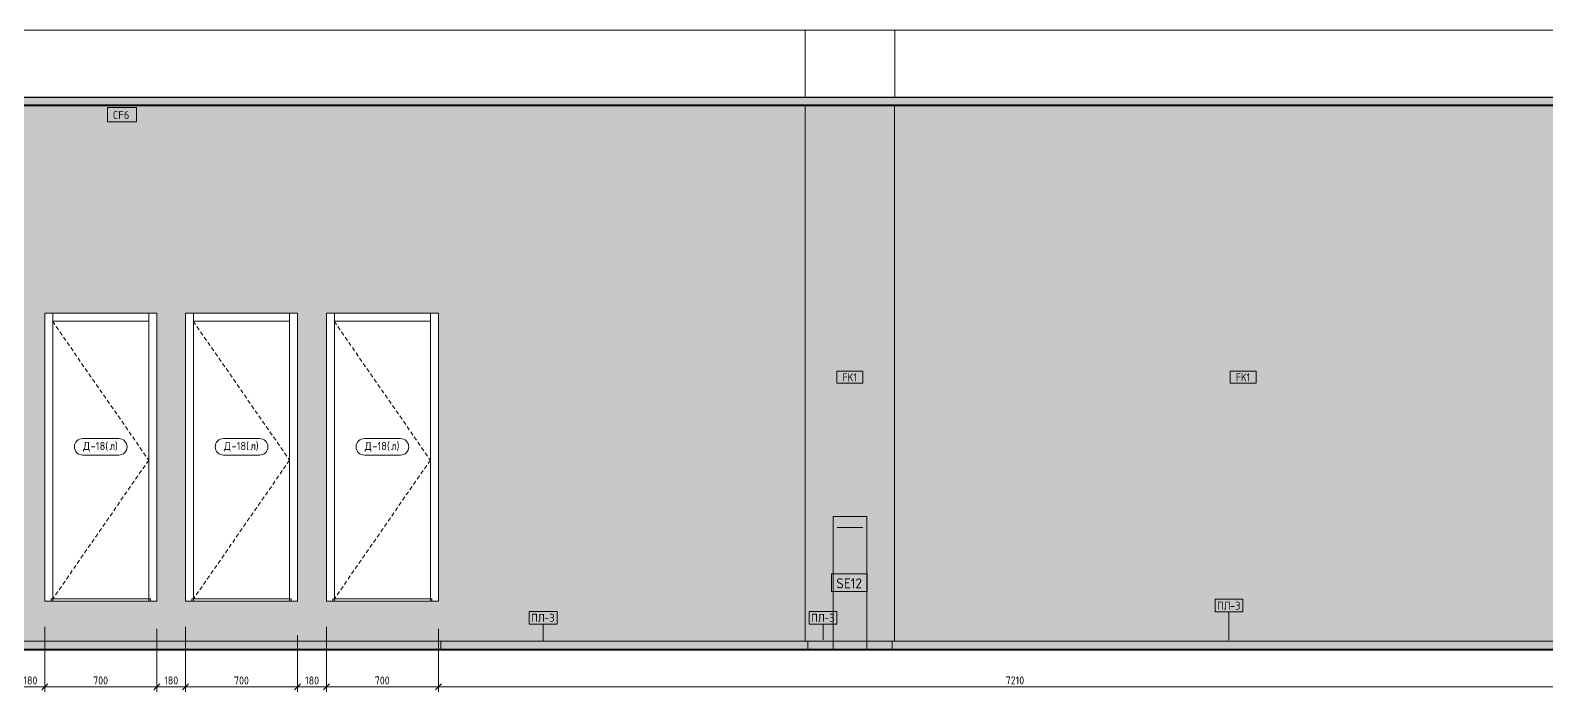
# Model space of a CAD drawing. Header units: millimetres. Extents: x 35124 to 170704, y -1987 to 12522.
# Drawn here: x 98256 to 107732, y 8134 to 12270 of the extents above; entities that cross this region are included whole.
import ezdxf

# ---------------------------------------------------------------- set-up
doc = ezdxf.new("R2010")
doc.units = ezdxf.units.MM
doc.linetypes.add('200_ШТРИХ__ш1_п0_6_', pattern=[40, 25, -15])
for name, color, linetype, lineweight in [('A-ANNO-DIMS', 7, 'Continuous', 9), ('A-ANNO-DIMS-25', 7, 'Continuous', 9), ('A-CLNG-IDEN', 7, 'Continuous', 9), ('A-DOOR', 7, 'Continuous', 9), ('A-DOOR-2', 7, '200_ШТРИХ__ш1_п0_6_', 9), ('A-DOOR-FRAM-1', 7, 'Continuous', 9), ('A-DOOR-IDEN', 7, 'Continuous', 9), ('A-FLOR', 7, 'Continuous', 9), ('A-GENM', 7, 'Continuous', 9), ('A-GENM-IDEN', 7, 'Continuous', 9), ('A-WALL-IDEN', 7, 'Continuous', 9), ('A-WALL-PATT', 7, 'Continuous', 9), ('I-WALL', 7, 'Continuous', 9), ('P-SANR-FIXT', 7, 'Continuous', 9), ('P-SANR-FIXT-IDEN', 7, 'Continuous', 9)]:
    doc.layers.add(name, color=color, linetype=linetype, lineweight=lineweight)
for name, color, linetype, lineweight, true_color in [('A-CLNG-1', 7, 'Continuous', 9, 0x787878), ('A-CLNG-FNSH-1', 7, 'Continuous', 30, 0x3c3c3c), ('A-FLOR-FNSH-1', 7, 'Continuous', 30, 0x3c3c3c)]:
    doc.layers.add(name, color=color, linetype=linetype, lineweight=lineweight, true_color=true_color)
doc.layers.add('P-SANR-FIXT-1', color=7, linetype='Continuous', lineweight=9, transparency=0.7)
doc.styles.add('GOST Common_1', font='GOST_Common.ttf', dxfattribs={"height": 50})
doc.styles.add('GOST Common_2', font='GOST_Common.ttf', dxfattribs={"width": 0.9, "height": 50})
doc.styles.add('GOST Common_3', font='GOST_Common.ttf', dxfattribs={"height": 62.5})
doc.styles.add('ISOCPEUR_2', font='isocpeur.ttf', dxfattribs={"width": 0.9, "height": 50})
doc.dimstyles.new('ISO-2_0_0_9К_Средний_округл2', dxfattribs={"dimscale": 304.8, "dimtxt": 49.799059, "dimasz": 0.123031, "dimexe": 0.098425, "dimexo": 0, "dimgap": 0, "dimtad": 1, "dimdec": 0, "dimrnd": 10, "dimzin": 0, "dimdsep": 46, "dimtxsty": 'ISOCPEUR_2', "dimblk1": 'OBLIQUE', "dimblk2": 'OBLIQUE', "dimsah": 1, "dimcen": 0.09, "dimdle": 0.098425, "dimazin": 0, "dimtfac": 1, "dimtdec": 4, "dimtix": 1, "dimtmove": 0, "dimatfit": 3, "dimfxl": 1, "dimtvp": 1, "dimtolj": 1, "dimtzin": 0, "dimarcsym": 2})

# ---------------------------------------------------------------- blocks, each defined once
blk = doc.blocks.new('110_Дверь_СКБ_1Ст - д-18 700x2100h_Технический шкаф ЭОМ и СС-23257539-Развертка 3_19-1')
at = {"layer": 'A-DOOR'}
for p, q in [((56397.8, 10450), (55797.8, 10450)), ((55797.8, 8714), (55797.8, 10450)), ((56397.8, 10450), (56397.8, 8714)), ((56397.8, 8714), (55797.8, 8714))]:
    blk.add_line(p, q, dxfattribs=at)
at = {"layer": 'A-DOOR-2'}
for p, q in [((55796.4, 10450), (56397.8, 9582)), ((56397.8, 9582), (55797.8, 8714))]:
    blk.add_line(p, q, dxfattribs=at)
at = {"layer": 'A-DOOR-FRAM-1'}
for p, q in [((55797.8, 10450), (55797.8, 10500)), ((55797.8, 10500), (55797.8, 8700)), ((56397.8, 10450), (55797.8, 10450)), ((56397.8, 10500), (56397.8, 10450)), ((56397.8, 10500), (56397.8, 8700)), ((55787.8, 8700), (55787.8, 8714)), ((56407.8, 8714), (55787.8, 8714)), ((56407.8, 8714), (56407.8, 8700))]:
    blk.add_line(p, q, dxfattribs=at)
blk = doc.blocks.new('Плинтус - Плинтус темный _ст_школа_-32863966-Развертка 3_19-1')
at = {"layer": 'A-GENM'}
blk.add_hatch(color=256, dxfattribs=at).paths.add_polyline_path([(59036.3, 8400), (59102.8, 8400), (59102.8, 8450), (42416, 8450), (42416, 8400), (58832.3, 8400)])
for p in [(42416, 8450), (59102.8, 8400)]:
    blk.add_line(p, (59102.8, 8450), dxfattribs=at)
blk = doc.blocks.new('Плинтус - Плинтус темный _ст_школа_-32863968-Развертка 3_19-1')
at = {"layer": 'A-GENM'}
blk.add_hatch(color=256, dxfattribs=at).paths.add_polyline_path([(59102.8, 8400), (61396, 8400), (61396, 8450), (59102.8, 8450)])
for p, q in [((59102.8, 8450), (61396, 8450)), ((59102.8, 8450), (59102.8, 8400)), ((61396, 8400), (61396, 8450))]:
    blk.add_line(p, q, dxfattribs=at)
blk = doc.blocks.new('фонтанчик - Round_ Metal-30696552-Развертка 3_19-1')
at = {"layer": 'P-SANR-FIXT-1'}
for points in [[(61555, 8450), (61765, 8450), (61765, 9230), (61755, 9230), (61740, 9160), (61580, 9160), (61565, 9230), (61555, 9230), (61555, 8457.3)], [(61632.8, 9160), (61740, 9160), (61755, 9230), (61565, 9230), (61580, 9160), (61629.4, 9160)], [(61712.5, 8400), (61765, 8400), (61764.8, 8450), (61555, 8450), (61555, 8400), (61702.6, 8400)]]:
    blk.add_hatch(color=256, dxfattribs=at).paths.add_polyline_path(points)
at = {"layer": 'P-SANR-FIXT'}
for p, q in [((61555, 9230), (61555, 8400)), ((61555, 9230), (61765, 9230)), ((61564.2, 9230), (61555, 9230)), ((61755.8, 9230), (61564.2, 9230)), ((61755, 9230), (61565, 9230)), ((61565, 9230), (61755, 9230)), ((61765, 9230), (61755.8, 9230)), ((61765, 8400), (61765, 9230)), ((61580, 9160), (61740, 9160)), ((61740, 9160), (61580, 9160))]:
    blk.add_line(p, q, dxfattribs=at)
blk = doc.blocks.new('Плинтус - Плинтус темный _ст_школа_-33411769-Развертка 3_19-1')
at = {"layer": 'A-GENM'}
blk.add_hatch(color=256, dxfattribs=at).paths.add_polyline_path([(66582.2, 8400), (66795, 8400.3), (66795, 8450), (66531.2, 8450), (66531.2, 8414), (66396, 8450), (61924, 8450), (61924, 8400), (66531.2, 8400)])
for p, q in [((61924, 8450), (66397, 8450)), ((61924, 8450), (61924, 8400)), ((66531.2, 8450), (66795, 8450)), ((66795, 8400), (66795, 8450))]:
    blk.add_line(p, q, dxfattribs=at)
blk = doc.blocks.new('Плинтус - Плинтус темный _ст_школа_-32863974-Развертка 3_19-1')
at = {"layer": 'A-GENM'}
h = blk.add_hatch(color=256, dxfattribs=at)
h.paths.add_polyline_path([(61415.6, 8400), (61555, 8400), (61555, 8450), (61396, 8450), (61396, 8400)])
h.paths.add_polyline_path([(61924, 8400), (61924, 8450), (61765, 8450), (61765, 8400)])
for p, q in [((61396, 8450), (61555, 8450)), ((61555, 8450), (61558.4, 8450)), ((61558.6, 8450), (61764.8, 8450)), ((61765, 8450), (61924, 8450))]:
    blk.add_line(p, q, dxfattribs=at)
blk = doc.blocks.new('Плинтус - Плинтус темный _ст_школа_-33411832-Развертка 3_19-1')
at = {"layer": 'A-GENM'}
blk.add_line((61396, 8450), (61396, 8400), dxfattribs=at)
blk = doc.blocks.new('Плинтус - Плинтус темный _ст_школа_-33411797-Развертка 3_19-1')
at = {"layer": 'A-GENM'}
blk.add_line((61924, 8400), (61924, 8450), dxfattribs=at)
blk = doc.blocks.new('DIMBLOCK28-Развертка 3_19-1')
at = {"layer": 'A-ANNO-DIMS-25'}
for p, q in [((100805.7, 8527.8), (100805.7, 8133.8)), ((100805.7, 8163.8), (100805.7, 8527.8)), ((108013.9, 8400), (108013.9, 8133.8)), ((108013.9, 8163.8), (108013.9, 8400)), ((108013.9, 8163.8), (100805.7, 8163.8))]:
    blk.add_line(p, q, dxfattribs=at)
at = {"layer": 'A-ANNO-DIMS-25', "lineweight": 20}
for p, q in [((100805.7, 8163.8), (100787, 8145)), ((100805.7, 8163.8), (100824.5, 8182.5)), ((108013.9, 8163.8), (107995.2, 8145)), ((108013.9, 8163.8), (108032.7, 8182.5))]:
    blk.add_line(p, q, dxfattribs=at)
at = {"layer": 'A-ANNO-DIMS-25', "color": 0, "insert": (104350.9, 8229.1), "char_height": 50, "width": 141.353, "attachment_point": 1, "line_spacing_factor": 1.149209, "style": 'ISOCPEUR_2'}
blk.add_mtext('7210', dxfattribs=at)
blk = doc.blocks.new('_Oblique')
at = {"color": 0, "linetype": 'ByBlock', "lineweight": -2}
blk.add_line((-0.5, -0.5), (0.5, 0.5), dxfattribs=at)
blk = doc.blocks.new('DIMBLOCK29-Развертка 3_19-1')
at = {"layer": 'A-ANNO-DIMS-25'}
for p, q in [((100105.7, 8540), (100105.7, 8133.8)), ((100105.7, 8163.8), (100105.7, 8540)), ((100805.7, 8527.8), (100805.7, 8133.8)), ((100805.7, 8163.8), (100805.7, 8527.8)), ((100805.7, 8163.8), (100105.7, 8163.8))]:
    blk.add_line(p, q, dxfattribs=at)
at = {"layer": 'A-ANNO-DIMS-25', "lineweight": 20}
for p, q in [((100105.7, 8163.8), (100087, 8145)), ((100105.7, 8163.8), (100124.5, 8182.5)), ((100805.7, 8163.8), (100787, 8145)), ((100805.7, 8163.8), (100824.5, 8182.5))]:
    blk.add_line(p, q, dxfattribs=at)
at = {"layer": 'A-ANNO-DIMS-25', "color": 0, "insert": (100408.3, 8229.1), "char_height": 50, "width": 113.772, "attachment_point": 1, "line_spacing_factor": 1.149209, "style": 'ISOCPEUR_2'}
blk.add_mtext('700', dxfattribs=at)
blk = doc.blocks.new('DIMBLOCK30-Развертка 3_19-1')
at = {"layer": 'A-ANNO-DIMS-25'}
for p, q in [((100105.7, 8540), (100105.7, 8133.8)), ((100105.7, 8163.8), (100105.7, 8540)), ((99925.7, 8487.2), (99925.7, 8133.8)), ((99925.7, 8163.8), (99925.7, 8487.2)), ((100105.7, 8163.8), (99925.7, 8163.8))]:
    blk.add_line(p, q, dxfattribs=at)
at = {"layer": 'A-ANNO-DIMS-25', "lineweight": 20}
for p, q in [((99925.7, 8163.8), (99907, 8145)), ((99925.7, 8163.8), (99944.5, 8182.5)), ((100105.7, 8163.8), (100087, 8145)), ((100105.7, 8163.8), (100124.5, 8182.5))]:
    blk.add_line(p, q, dxfattribs=at)
at = {"layer": 'A-ANNO-DIMS-25', "color": 0, "insert": (99972.6, 8229.1), "char_height": 50, "width": 103.429, "attachment_point": 1, "line_spacing_factor": 1.149209, "style": 'ISOCPEUR_2'}
blk.add_mtext('180', dxfattribs=at)
blk = doc.blocks.new('DIMBLOCK31-Развертка 3_19-1')
at = {"layer": 'A-ANNO-DIMS-25'}
for p, q in [((99225.7, 8540), (99225.7, 8133.8)), ((99225.7, 8163.8), (99225.7, 8540)), ((99925.7, 8487.2), (99925.7, 8133.8)), ((99925.7, 8163.8), (99925.7, 8487.2)), ((99925.7, 8163.8), (99225.7, 8163.8))]:
    blk.add_line(p, q, dxfattribs=at)
at = {"layer": 'A-ANNO-DIMS-25', "lineweight": 20}
for p, q in [((99225.7, 8163.8), (99207, 8145)), ((99225.7, 8163.8), (99244.5, 8182.5)), ((99925.7, 8163.8), (99907, 8145)), ((99925.7, 8163.8), (99944.5, 8182.5))]:
    blk.add_line(p, q, dxfattribs=at)
at = {"layer": 'A-ANNO-DIMS-25', "color": 0, "insert": (99528.3, 8229.1), "char_height": 50, "width": 113.772, "attachment_point": 1, "line_spacing_factor": 1.149209, "style": 'ISOCPEUR_2'}
blk.add_mtext('700', dxfattribs=at)
blk = doc.blocks.new('DIMBLOCK32-Развертка 3_19-1')
at = {"layer": 'A-ANNO-DIMS-25'}
for p, q in [((99225.7, 8540), (99225.7, 8133.8)), ((99225.7, 8163.8), (99225.7, 8540)), ((99045.7, 8527.8), (99045.7, 8133.8)), ((99045.7, 8163.8), (99045.7, 8527.8)), ((99225.7, 8163.8), (99045.7, 8163.8))]:
    blk.add_line(p, q, dxfattribs=at)
at = {"layer": 'A-ANNO-DIMS-25', "lineweight": 20}
for p, q in [((99045.7, 8163.8), (99027, 8145)), ((99045.7, 8163.8), (99064.5, 8182.5)), ((99225.7, 8163.8), (99207, 8145)), ((99225.7, 8163.8), (99244.5, 8182.5))]:
    blk.add_line(p, q, dxfattribs=at)
at = {"layer": 'A-ANNO-DIMS-25', "color": 0, "insert": (99092.6, 8229.1), "char_height": 50, "width": 103.429, "attachment_point": 1, "line_spacing_factor": 1.149209, "style": 'ISOCPEUR_2'}
blk.add_mtext('180', dxfattribs=at)
blk = doc.blocks.new('DIMBLOCK33-Развертка 3_19-1')
at = {"layer": 'A-ANNO-DIMS-25'}
for p, q in [((98345.7, 8540), (98345.7, 8133.8)), ((98345.7, 8163.8), (98345.7, 8540)), ((99045.7, 8527.8), (99045.7, 8133.8)), ((99045.7, 8163.8), (99045.7, 8527.8)), ((99045.7, 8163.8), (98345.7, 8163.8))]:
    blk.add_line(p, q, dxfattribs=at)
at = {"layer": 'A-ANNO-DIMS-25', "lineweight": 20}
for p, q in [((98345.7, 8163.8), (98327, 8145)), ((98345.7, 8163.8), (98364.5, 8182.5)), ((99045.7, 8163.8), (99027, 8145)), ((99045.7, 8163.8), (99064.5, 8182.5))]:
    blk.add_line(p, q, dxfattribs=at)
at = {"layer": 'A-ANNO-DIMS-25', "color": 0, "insert": (98648.3, 8229.1), "char_height": 50, "width": 113.772, "attachment_point": 1, "line_spacing_factor": 1.149209, "style": 'ISOCPEUR_2'}
blk.add_mtext('700', dxfattribs=at)
blk = doc.blocks.new('DIMBLOCK34-Развертка 3_19-1')
at = {"layer": 'A-ANNO-DIMS-25'}
for p, q in [((98345.7, 8540), (98345.7, 8133.8)), ((98345.7, 8163.8), (98345.7, 8540)), ((98165.7, 8527.8), (98165.7, 8133.8)), ((98165.7, 8163.8), (98165.7, 8527.8)), ((98345.7, 8163.8), (98165.7, 8163.8))]:
    blk.add_line(p, q, dxfattribs=at)
at = {"layer": 'A-ANNO-DIMS-25', "lineweight": 20}
for p, q in [((98165.7, 8163.8), (98147, 8145)), ((98165.7, 8163.8), (98184.5, 8182.5)), ((98345.7, 8163.8), (98327, 8145)), ((98345.7, 8163.8), (98364.5, 8182.5))]:
    blk.add_line(p, q, dxfattribs=at)
at = {"layer": 'A-ANNO-DIMS-25', "color": 0, "insert": (98212.6, 8229.1), "char_height": 50, "width": 103.429, "attachment_point": 1, "line_spacing_factor": 1.149209, "style": 'ISOCPEUR_2'}
blk.add_mtext('180', dxfattribs=at)
blk = doc.blocks.new('М_двери - Типоразмер_рамка-25223575-Развертка 3_19-1')
at = {"layer": 'A-DOOR-IDEN'}
for p, q in [((56210.2, 9717), (55985.4, 9717)), ((55985.4, 9613), (56210.2, 9613))]:
    blk.add_line(p, q, dxfattribs=at)
for centre, start, end in [((55985.4, 9665), 90, 270), ((56210.2, 9665), 270, 90)]:
    blk.add_arc(centre, 52, start, end, dxfattribs=at)
blk = doc.blocks.new('М_стена_0001 - Типоразмер_без рамки-25382661-Развертка 3_19-1')
at = {"layer": 'A-WALL-IDEN'}
for p, q in [((44631.9, 10223.3), (44468.7, 10223.3)), ((44468.7, 10223.3), (44468.7, 10148.3)), ((44468.7, 10148.3), (44631.9, 10148.3)), ((44631.9, 10148.3), (44631.9, 10223.3))]:
    blk.add_line(p, q, dxfattribs=at)
blk = doc.blocks.new('М_потолков - Марка_ Имя типа-25382930-Развертка 3_19-1')
at = {"layer": 'A-CLNG-IDEN'}
for p, q in [((57200.6, 11787.6), (57019.4, 11787.6)), ((57019.4, 11787.6), (57019.4, 11698.1)), ((57200.6, 11698.1), (57200.6, 11787.6)), ((57019.4, 11698.1), (57200.6, 11698.1))]:
    blk.add_line(p, q, dxfattribs=at)
blk = doc.blocks.new('М_сантехническая_рамка1 - В рамке-30590747-Развертка 3_19-1')
at = {"layer": 'P-SANR-FIXT-IDEN'}
for p, q in [((61767.3, 8871), (61544, 8871)), ((61544, 8871), (61544, 8760.6)), ((61767.3, 8760.6), (61767.3, 8871)), ((61544, 8760.6), (61767.3, 8760.6))]:
    blk.add_line(p, q, dxfattribs=at)
blk = doc.blocks.new('Mark Reiling - Mark Reiling-26174330-Развертка 3_19-1')
at = {"layer": 'A-GENM-IDEN'}
for p, q in [((50680.2, 8699), (50680.2, 8620.1)), ((50680.2, 8699), (50853.7, 8699)), ((50853.7, 8699), (50680.2, 8699)), ((50680.2, 8699), (50680.2, 8620.1)), ((50853.7, 8620.1), (50853.7, 8699)), ((50853.7, 8620.1), (50853.7, 8699)), ((50680.2, 8620.1), (50853.7, 8620.1)), ((50680.2, 8620.1), (50853.7, 8620.1))]:
    blk.add_line(p, q, dxfattribs=at)

msp = doc.modelspace()

# ---------------------------------------------------------------- hatches: boundary and pattern name
at = {"layer": 'A-CLNG-1'}
h = msp.add_hatch(color=256, dxfattribs=at)
h.paths.add_polyline_path([(115237.9115, 11800), (117176.9114, 11800.2423), (117176.9114, 11850), (115237.9115, 11850)])
h.paths.add_polyline_path([(107438.9658, 11800), (115237.9115, 11800), (115237.9115, 11850), (80478.9114, 11850), (80478.9114, 11800), (106864.9004, 11800)])
at = {"layer": 'A-WALL-PATT'}
h = msp.add_hatch(color=256, dxfattribs=at)
h.paths.add_polyline_path([(99919.4882, 8450), (103097.9115, 8450), (103097.9115, 11800), (84118.9114, 11799.9026), (84118.9114, 8450), (99842.5652, 8450)])
h.paths.add_polyline_path([(100550.1818, 8700), (100105.725, 8700), (100105.725, 10500), (100805.725, 10500), (100805.725, 8700)])
h.paths.add_polyline_path([(98345.725, 8700), (98345.725, 10500), (99045.725, 10500), (99045.725, 8700), (98802.6806, 8700)])
h.paths.add_polyline_path([(99689.0838, 8700), (99225.725, 8700), (99225.725, 10500), (99925.725, 10500), (99925.725, 8700)])
h.paths.add_polyline_path([(98165.725, 8700), (97465.725, 8700), (97465.725, 10500), (98165.725, 10500), (98165.725, 8711.3632)])
for points in [[(103098.9115, 8450), (103098.9115, 11800), (103097.9115, 11800), (103097.9115, 8450)], [(103113.9115, 8450), (103272.9115, 8450), (103272.9115, 9230), (103482.9115, 9230), (103482.9115, 8450), (103656.9115, 8450), (103656.9115, 11800), (103098.9115, 11800), (103098.9115, 8450), (103106.1468, 8450)], [(105716.7698, 8450), (108013.9115, 8450), (108013.9115, 11800), (103656.9115, 11800), (103656.9115, 8450), (105534.6781, 8450)]]:
    msp.add_hatch(color=256, dxfattribs=at).paths.add_polyline_path(points)

# ---------------------------------------------------------------- linework, layer by layer
at = {"layer": 'A-CLNG-FNSH-1'}
for p, q in [((117176.9114, 11850), (80478.9114, 11850)), ((117176.9114, 11801), (80478.9114, 11801)), ((80478.9114, 11800), (117176.9114, 11800))]:
    msp.add_line(p, q, dxfattribs=at)
at = {"layer": 'A-FLOR'}
for p, q in [((80457.8951, 12270), (117198.0764, 12270)), ((117177.9114, 8400), (80457.8951, 8400))]:
    msp.add_line(p, q, dxfattribs=at)
at = {"layer": 'A-FLOR-FNSH-1'}
msp.add_line((80457.9114, 8395), (117198.0764, 8395), dxfattribs=at)
at = {"layer": 'A-GENM-IDEN'}
for p, q in [((105746.4926, 8456.1324), (105746.4926, 8632.1061)), ((101460.4393, 8447.1839), (101460.4393, 8555.877)), ((103210.0479, 8457.7026), (103210.0479, 8555.877))]:
    msp.add_line(p, q, dxfattribs=at)
at = {"layer": 'I-WALL'}
for p, q in [((103097.9115, 12270), (103097.9115, 11850)), ((103657.9115, 12270), (103657.9115, 11850)), ((103098.9115, 11800), (103098.9115, 8450)), ((103656.9115, 11800), (103656.9115, 8450)), ((98345.725, 8700), (98345.725, 10500)), ((98345.725, 10500), (99045.725, 10500)), ((99045.725, 10500), (99045.725, 8700)), ((99225.725, 8700), (99225.725, 10500)), ((99225.725, 10500), (99925.725, 10500)), ((99925.725, 10500), (99925.725, 8700)), ((100105.725, 8700), (100105.725, 10500)), ((100105.725, 10500), (100805.725, 10500)), ((100805.725, 10500), (100805.725, 8700)), ((99045.725, 8700), (98345.725, 8700)), ((99925.725, 8700), (99225.725, 8700)), ((100805.725, 8700), (100105.725, 8700))]:
    msp.add_line(p, q, dxfattribs=at)

# ---------------------------------------------------------------- block references
at = {"layer": 'A-CLNG-IDEN'}
msp.add_blockref('М_потолков - Марка_ Имя типа-25382930-Развертка 3_19-1', (41717.9115, 0), dxfattribs=at)
at = {"layer": 'A-DOOR'}
for p in [(42597.9115, 0), (43477.9115, 0), (44357.9115, 0)]:
    msp.add_blockref('110_Дверь_СКБ_1Ст - д-18 700x2100h_Технический шкаф ЭОМ и СС-23257539-Развертка 3_19-1', p, dxfattribs=at)
at = {"layer": 'A-DOOR-IDEN'}
for p in [(42597.9115, 0), (43477.9115, 0), (44357.9115, 0)]:
    msp.add_blockref('М_двери - Типоразмер_рамка-25223575-Развертка 3_19-1', p, dxfattribs=at)
at = {"layer": 'A-GENM'}
for name in ['Плинтус - Плинтус темный _ст_школа_-32863966-Развертка 3_19-1', 'Плинтус - Плинтус темный _ст_школа_-32863968-Развертка 3_19-1', 'Плинтус - Плинтус темный _ст_школа_-32863974-Развертка 3_19-1', 'Плинтус - Плинтус темный _ст_школа_-33411832-Развертка 3_19-1', 'Плинтус - Плинтус темный _ст_школа_-33411769-Развертка 3_19-1', 'Плинтус - Плинтус темный _ст_школа_-33411797-Развертка 3_19-1']:
    msp.add_blockref(name, (41717.9115, 0), dxfattribs=at)
at = {"layer": 'A-GENM-IDEN'}
for p in [(50693.5325, -63.2152), (52443.1411, -63.2152), (54979.5858, 13.0139)]:
    msp.add_blockref('Mark Reiling - Mark Reiling-26174330-Развертка 3_19-1', p, dxfattribs=at)
at = {"layer": 'A-WALL-IDEN'}
for p in [(58826.9228, -85.2188), (61284.9228, -85.2188)]:
    msp.add_blockref('М_стена_0001 - Типоразмер_без рамки-25382661-Развертка 3_19-1', p, dxfattribs=at)
at = {"layer": 'P-SANR-FIXT'}
msp.add_blockref('фонтанчик - Round_ Metal-30696552-Развертка 3_19-1', (41717.9115, 0), dxfattribs=at)
at = {"layer": 'P-SANR-FIXT-IDEN'}
msp.add_blockref('М_сантехническая_рамка1 - В рамке-30590747-Развертка 3_19-1', (41717.9115, 0), dxfattribs=at)

# ---------------------------------------------------------------- texts
at = {"layer": 'A-CLNG-IDEN', "insert": (98771.4593, 11765.4095), "char_height": 50, "width": 132.278437, "attachment_point": 1, "style": 'GOST Common_1'}
msp.add_mtext('CF6', dxfattribs=at)
at = {"layer": 'A-DOOR-IDEN', "char_height": 50, "attachment_point": 1, "style": 'GOST Common_1'}
for s, insert, width in [('\\fGOST Common|b0|i0|c204|p34|;Д', (98585.914, 9695.308), 56.118125), ('-18(', (98632.2161, 9695.308), 142.299531), ('\\fGOST Common|b0|i0|c204|p34|;л', (98749.625, 9695.308), 42.088594), ('\\fGOST Common|b0|i0|c204|p34|;)', (98784.3515, 9695.308), 24.050625), ('\\fGOST Common|b0|i0|c204|p34|;Д', (99465.914, 9695.308), 56.118125), ('-18(', (99512.2161, 9695.308), 142.299531), ('\\fGOST Common|b0|i0|c204|p34|;л', (99629.625, 9695.308), 42.088594), ('\\fGOST Common|b0|i0|c204|p34|;)', (99664.3515, 9695.308), 24.050625), ('\\fGOST Common|b0|i0|c204|p34|;Д', (100345.914, 9695.308), 56.118125), ('-18(', (100392.2161, 9695.308), 142.299531), ('\\fGOST Common|b0|i0|c204|p34|;л', (100509.625, 9695.308), 42.088594), ('\\fGOST Common|b0|i0|c204|p34|;)', (100544.3515, 9695.308), 24.050625)]:
    msp.add_mtext(s, dxfattribs=dict(at, insert=insert, width=width))
at = {"layer": 'A-GENM-IDEN', "char_height": 50, "attachment_point": 1, "style": 'GOST Common_1'}
for s, insert, width in [('ПЛ', (105671.3445, 8696.9994), 98.206719), ('-3', (105752.3731, 8696.9994), 86.181406), ('ПЛ', (101385.2911, 8620.7702), 98.206719), ('-3', (101466.3198, 8620.7702), 86.181406), ('ПЛ', (103134.8997, 8620.7702), 98.206719), ('-3', (103215.9284, 8620.7702), 86.181406)]:
    msp.add_mtext(s, dxfattribs=dict(at, insert=insert, width=width))
at = {"layer": 'A-WALL-IDEN', "char_height": 50, "width": 111.835406, "attachment_point": 1, "style": 'GOST Common_2'}
for insert in [(103332.3516, 10124.5068), (105790.3516, 10124.5068)]:
    msp.add_mtext('FK1', dxfattribs=dict(at, insert=insert))
at = {"layer": 'P-SANR-FIXT-IDEN', "insert": (103292.3899, 8842.7034), "char_height": 62.5, "width": 206.434531, "attachment_point": 1, "style": 'GOST Common_3'}
msp.add_mtext('SE12', dxfattribs=at)

# ---------------------------------------------------------------- dimensions: what is measured, and where the dimension line sits
at = {"layer": 'A-ANNO-DIMS'}
for base, p1, p2, override, picture, middle in [((98165.725, 8163.7973), (98345.725, 8540), (98165.725, 8527.808), {"dimpost": '<>', "dimfxl": 180.41243}, 'DIMBLOCK34-Развертка 3_19-1', (98255.725, 8188.7973)), ((98345.725, 8163.7973), (99045.725, 8527.808), (98345.725, 8540), {"dimpost": '<>', "dimfxl": 700.106167}, 'DIMBLOCK33-Развертка 3_19-1', (98695.725, 8188.7973)), ((99045.725, 8163.7973), (99225.725, 8540), (99045.725, 8527.808), {"dimpost": '<>', "dimfxl": 180.41243}, 'DIMBLOCK32-Развертка 3_19-1', (99135.725, 8188.7973)), ((99225.725, 8163.7973), (99925.725, 8487.2451), (99225.725, 8540), {"dimpost": '<>', "dimfxl": 701.985098}, 'DIMBLOCK31-Развертка 3_19-1', (99575.725, 8188.7973)), ((99925.725, 8163.7973), (100105.725, 8540), (99925.725, 8487.2451), {"dimpost": '<>', "dimfxl": 187.571529}, 'DIMBLOCK30-Развертка 3_19-1', (100015.725, 8188.7973)), ((100105.725, 8163.7973), (100805.725, 8527.808), (100105.725, 8540), {"dimpost": '<>', "dimfxl": 700.106167}, 'DIMBLOCK29-Развертка 3_19-1', (100455.725, 8188.7973)), ((100805.725, 8163.7973), (108013.9115, 8400), (100805.725, 8527.808), {"dimpost": '<>', "dimfxl": 7209.319415}, 'DIMBLOCK28-Развертка 3_19-1', (104409.8183, 8188.7973))]:
    dim = msp.add_linear_dim(base=base, p1=p1, p2=p2, dimstyle='ISO-2_0_0_9К_Средний_округл2', override=override, dxfattribs=at)
    dim.commit()
    dim.dimension.update_dxf_attribs({"geometry": picture, "text_midpoint": middle})

doc.saveas('drawing.dxf')
